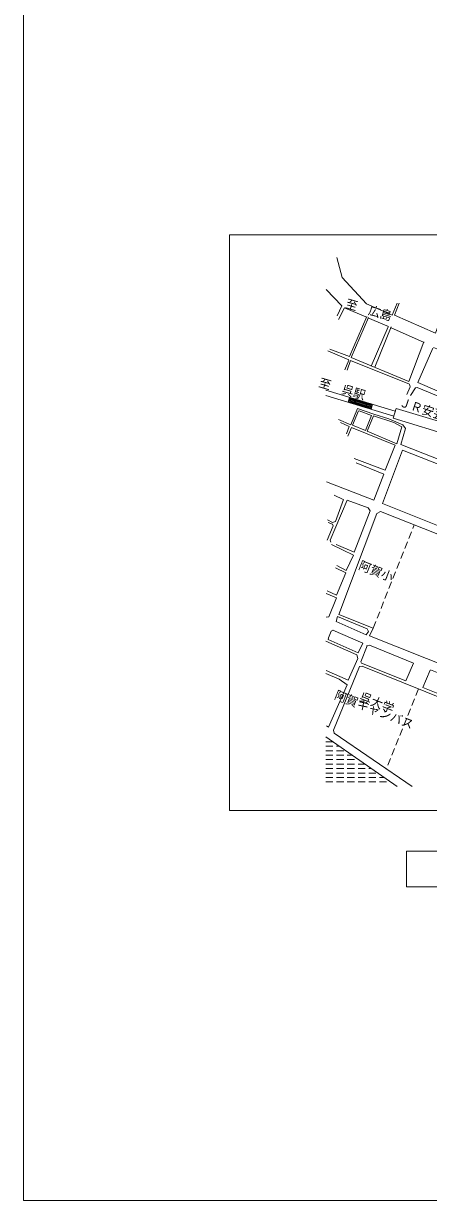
# Model space of a CAD drawing. Units: millimetres on the paper, enlarged 400 times, with parts at other scales. Extents: x -117226 to 115574, y -80033 to 82367.
# Drawn here: x -117226 to -90064, y -80033 to -1006 of the extents above; entities that cross this region are included whole.
import ezdxf
from ezdxf.enums import TextEntityAlignment as Align

# ---------------------------------------------------------------- set-up
doc = ezdxf.new("R2010")
doc.units = ezdxf.units.MM
doc.header["$LTSCALE"] = 400
doc.linetypes.add('DASHED1', pattern=[1.8, 1.2, -0.6])
for name, color, linetype, lineweight in [('8-1_太線', 4, 'Continuous', 5), ('8-5_家具', 7, 'Continuous', 9), ('8-9_文字', 2, 'Continuous', 18), ('C-3_排煙機器', 7, 'Continuous', 9)]:
    doc.layers.add(name, color=color, linetype=linetype, lineweight=lineweight)
doc.layers.add('8-E_ハッチ', color=7, linetype='Continuous')
doc.styles.add('ＭＳ ゴシック', font='')
doc.styles.get('ＭＳ ゴシック').set_extended_font_data('MS Gothic')

msp = doc.modelspace()

# ---------------------------------------------------------------- linework, layer by layer
at = {"layer": '8-1_太線'}
for p, q in [((-95439.7, -26408.9), (-95052.9, -26201.7)), ((-95419.2, -26341.2), (-95120.6, -26181.2)), ((-95404.8, -26446.9), (-94985.2, -26222.2)), ((-95398.8, -26273.5), (-95188.3, -26160.8)), ((-95378.3, -26205.8), (-95256, -26140.3)), ((-95357.8, -26138.1), (-95323.7, -26119.8)), ((-95337.2, -26467.4), (-94917.6, -26242.6)), ((-95269.5, -26487.9), (-94849.9, -26263.1)), ((-95201.8, -26508.3), (-94782.2, -26283.5)), ((-95134.1, -26528.8), (-94714.5, -26304)), ((-95066.4, -26549.3), (-94646.8, -26324.5)), ((-94998.7, -26569.7), (-94579.1, -26344.9)), ((-94931, -26590.2), (-94511.4, -26365.4)), ((-94863.4, -26610.6), (-94443.8, -26385.9)), ((-94795.7, -26631.1), (-94376.1, -26406.3)), ((-94728, -26651.6), (-94308.4, -26426.8)), ((-94660.3, -26672), (-94240.7, -26447.2)), ((-94592.6, -26692.5), (-94173, -26467.7)), ((-94524.9, -26713), (-94105.3, -26488.2)), ((-94457.3, -26733.4), (-94037.6, -26508.6)), ((-94389.6, -26753.9), (-93970, -26529.1)), ((-94321.9, -26774.3), (-93902.3, -26549.6)), ((-94254.2, -26794.8), (-93834.6, -26570)), ((-94186.5, -26815.3), (-93833.9, -26626.4)), ((-94118.8, -26835.7), (-93854.4, -26694.1)), ((-94051.1, -26856.2), (-93874.8, -26761.7)), ((-93983.5, -26876.7), (-93895.3, -26829.4))]:
    msp.add_line(p, q, dxfattribs=at)
at = {"layer": '8-1_太線', "linetype": 'DASHED1'}
for p, q in [((-96947.9, -48933.6), (-96911.8, -48933.6)), ((-96947.9, -49233.6), (-96480.5, -49233.6)), ((-96947.9, -49533.6), (-96049.2, -49533.6)), ((-96947.9, -49833.6), (-95617.8, -49833.6)), ((-96947.9, -50133.6), (-95186.5, -50133.6)), ((-96947.9, -50433.6), (-94755.2, -50433.6)), ((-96947.9, -50733.6), (-94323.9, -50733.6)), ((-96947.9, -51033.6), (-93892.5, -51033.6)), ((-96947.9, -51333.6), (-93461.2, -51333.6)), ((-96947.9, -51633.6), (-93029.9, -51633.6)), ((-96947.9, -51933.6), (-92598.6, -51933.6))]:
    msp.add_line(p, q, dxfattribs=at)
at = {"layer": '8-5_家具'}
for p, q in [((-92740.2, -21356), (-94120.7, -20758.3)), ((-92765.5, -21370.1), (-93897.9, -24016)), ((-92574.9, -21381.3), (-93651.2, -24083.3)), ((-90344.2, -22418.1), (-92611.1, -21416)), ((-90371.9, -22388.5), (-91388.4, -25041.9)), ((-95394.9, -23596.4), (-96822.7, -22986.7)), ((-95402.6, -23611.8), (-95680.5, -24267.8)), ((-91288.7, -25390.8), (-91336.9, -25231)), ((-92286.8, -27037.9), (-96947.9, -25628.8)), ((-92384.2, -27360.1), (-96947.9, -25980.4)), ((-91519.5, -25913.2), (-91288.7, -25390.8)), ((-95447.3, -26434.1), (-95349.9, -26111.9)), ((-93915.8, -26897.1), (-93818.4, -26574.9)), ((-94168.8, -28387.2), (-93749.4, -27355)), ((-92431, -27514.7), (-87738.5, -28933.3)), ((-91926.5, -29267.8), (-91604.4, -28188.4)), ((-91604.4, -28188.4), (-91788.4, -27944.2)), ((-86273.2, -31487.8), (-91926.5, -29267.8)), ((-92974.4, -31004.7), (-95037.5, -30211.8)), ((-93048, -31264.9), (-94917.8, -30494.6)), ((-95777.5, -32954.8), (-96380.6, -32668.3)), ((-93146.6, -33225.3), (-85712.5, -36233.6)), ((-81604.2, -47078.8), (-94020.4, -42117.6)), ((-92167.2, -52233.6), (-96947.9, -48908.4)), ((-96389.3, -48649.2), (-91153, -52233.6))]:
    msp.add_line(p, q, dxfattribs=at)
at = {"layer": '8-5_家具', "linetype": 'DASHED1'}
for p, q in [((-93776, -41613.3), (-91024.7, -34674.7)), ((-90734.5, -45682.2), (-92884.5, -51048.3))]:
    msp.add_line(p, q, dxfattribs=at)
at = {"layer": '8-5_家具'}
for points in [[(-96205.9, -16721.2), (-95856.4, -18051.9), (-94216.5, -19826.3), (-92500.4, -20585.8), (-92158.2, -19780.1)], [(-96191.5, -20623.6), (-95871.7, -19967), (-96926, -18853.8)], [(-94263.8, -20707.8), (-95703.3, -20093.3), (-96098.9, -20867.7)], [(-92019.6, -19780.1), (-92344.5, -20598.8), (-89585.3, -21788.1), (-89315.9, -21054.2)], [(-96683.8, -22870.9), (-95348.6, -23364.8), (-94192.8, -20677)], [(-91388.4, -25041.9), (-95243.3, -23421.8), (-94088.5, -20742.3)], [(-89769, -22800.1), (-90776.9, -25118.1), (-88178.9, -26238), (-87842.9, -26103.6), (-87036.6, -23841.5), (-89724.2, -22766.5)], [(-91336.9, -25231), (-95286.9, -23627.3), (-95526.1, -24291)], [(-84701.4, -27980.6), (-90827.2, -25444), (-90941.3, -25459.3), (-91258.3, -25986.8)], [(-93731.8, -27234.1), (-94828.8, -26864.1), (-95279.7, -27955.6), (-96108.5, -27593)], [(-87537.4, -28267.8), (-92229.8, -26849.2), (-92431, -27514.7)], [(-94705.9, -27021.6), (-93894, -27314.3), (-94287.8, -28324.9), (-95158.9, -27979.9), (-94765.1, -27011.2)], [(-93757.5, -27355), (-92394.6, -27793.1), (-91848.9, -28080.8)], [(-91788.4, -27944.2), (-92728.5, -27552.7), (-93731.8, -27234.1)], [(-95569.9, -28556.5), (-95377, -28066.2), (-95955.7, -27792.9)], [(-92974.4, -31004.7), (-92287.8, -29320.6), (-95228.4, -28122.4), (-95461.6, -28711.8)], [(-91848.9, -28080.8), (-92178.6, -29218.5), (-94168.8, -28387.2)], [(-84295.3, -32611), (-91812.1, -29659.1), (-93146.6, -33225.3)], [(-96909.2, -31777.7), (-93728.8, -33001.6), (-93048, -31264.9)], [(-95767, -32960.7), (-96304.8, -34445.2), (-96505.6, -34509.7), (-96842.7, -34330.4)], [(-96254.6, -35994.2), (-95042.6, -36510.5), (-93974.1, -33720.8), (-94117.5, -33520), (-95523.1, -33003.7), (-96649.1, -35685.8), (-96606, -35822.1)], [(-94020.4, -42117.6), (-93776, -41613.3), (-96083.3, -40681.3), (-93536.9, -33904.5), (-93284.8, -33781.7), (-83653.4, -37587)], [(-96785.3, -34516.9), (-96491.3, -34624.4), (-96448.3, -34732), (-96864.2, -35700.2)], [(-96213.3, -37407.6), (-95582, -37739.6), (-95098.3, -36702.6), (-96578.1, -35997.5)], [(-96854.1, -39090.1), (-96229.3, -39398.8), (-95610.7, -37887.2), (-96291.1, -37551.1)], [(-96933.7, -40860.1), (-96743.8, -40846.6), (-96236.7, -39575.1), (-96927.6, -39273.8)], [(-96171.4, -40820.1), (-94163.9, -41646.2), (-94086.9, -41834.5), (-94232.4, -42057.1), (-96252.7, -41153.9), (-96162.9, -40820.1)], [(-96483.9, -41740.4), (-94467.8, -42600.7), (-94776, -43264.2), (-96787.8, -42361), (-96770.7, -42245.4), (-96582.3, -41796), (-96449.6, -41744.6)], [(-96922.7, -44450.9), (-95445.5, -45104.3), (-94809, -43638.7), (-94871.1, -43399.9), (-96953.5, -42487.6)], [(-94211.4, -42798.4), (-94012.7, -42746.6), (-91075.4, -43947.4), (-91576.5, -45148.3), (-94557, -43947.4), (-94608.8, -43861), (-94176.8, -42798.4)], [(-87457.6, -46997.7), (-94514.2, -44164.8), (-94688, -44187), (-96435.5, -48449.1), (-96389.3, -48649.2)], [(-96895.5, -48152.7), (-96760.4, -48255.2), (-95515.1, -45413.6), (-96046.8, -45031.3), (-96950.5, -44645.5)], [(-89938.4, -44413.8), (-90439.5, -45587.3), (-87428.6, -46799.4), (-87278.7, -46808), (-86786.2, -45801.5), (-86803.3, -45660.1), (-89929.9, -44396.7)]]:
    msp.add_lwpolyline(points, dxfattribs=at)
at = {"layer": '8-9_文字', "color": 3, "lineweight": 13}
msp.add_line((-50890.6, -53857.8), (-103400.4, -53857.8), dxfattribs=at)
at = {"layer": '8-9_文字'}
for p, q in [((-91544, -56573), (-91544, -58973)), ((-91544, -56573), (-64037, -56573)), ((-91544, -58973), (-64037, -58973))]:
    msp.add_line(p, q, dxfattribs=at)
at = {"layer": '8-9_文字', "color": 3, "lineweight": 13}
msp.add_lwpolyline([(-103400.4, -53857.8), (-103400.4, -15186.2), (-50890.6, -15186.2)], dxfattribs=at)
at = {"layer": 'C-3_排煙機器'}
msp.add_line((-117225.7, 82367.4), (-117225.7, -80032.6), dxfattribs=at)
msp.add_lwpolyline([(-117225.7, -80032.6), (115574.3, -80032.6), (115574.3, 82367.4), (-117225.7, 82367.4)], dxfattribs=at)

# ---------------------------------------------------------------- texts
at = {"layer": '8-E_ハッチ', "style": 'ＭＳ ゴシック'}
for s, rotation, p in [('至\u3000広島', 343.61, (-95732.3, -20235.5)), ('至\u3000呉駅', 343.61, (-97519.7, -25543.8)), ('ＪＲ安芸阿賀駅', 341.867, (-92143.1, -26835.1)), ('阿賀小', 338.402, (-94862.8, -37776.8)), ('阿賀キャンバス', 338.402, (-96481.6, -46485.6)), ('呉大学', 338.402, (-94809.9, -46609.6))]:
    msp.add_text(s, height=586.5, rotation=rotation, dxfattribs=at).set_placement(p, align=Align.BOTTOM_LEFT)

doc.saveas('drawing.dxf')
